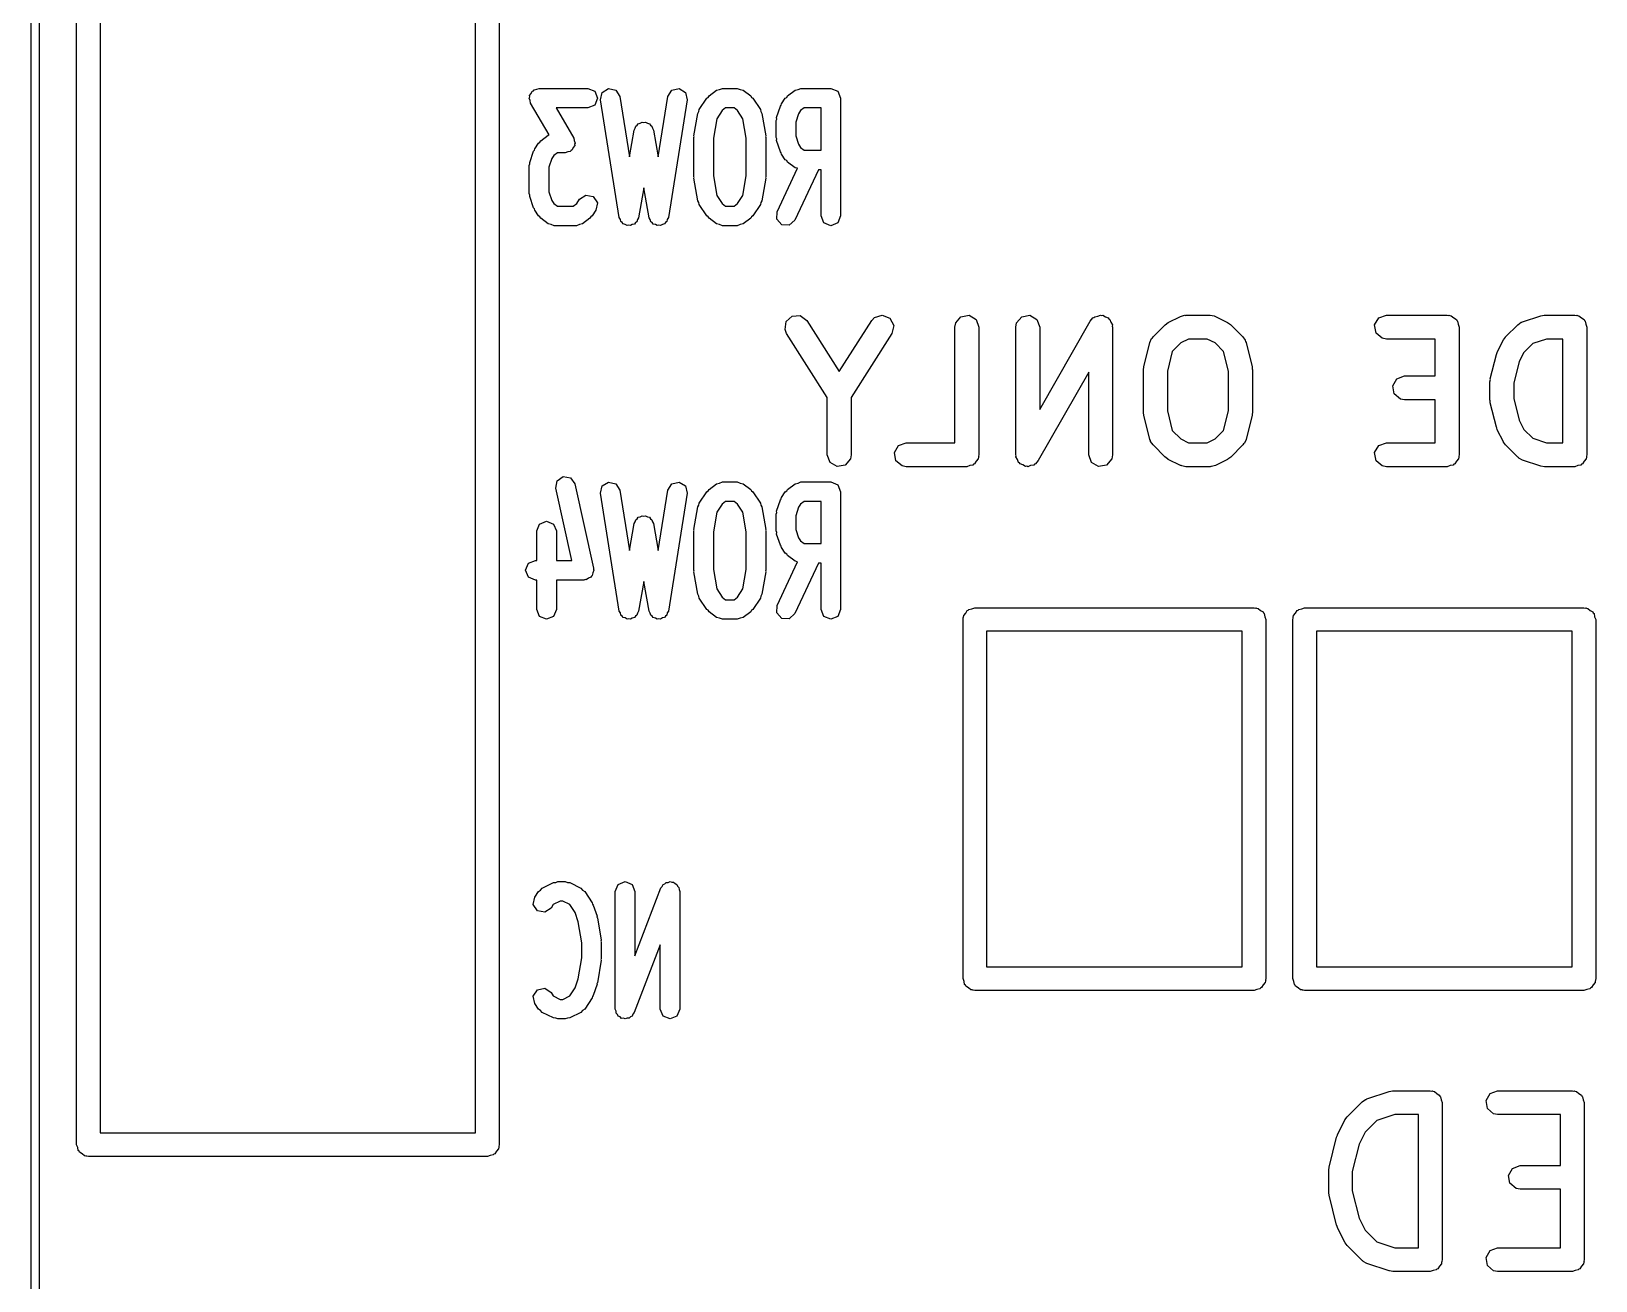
# Model space of a CAD drawing. Extents: x 62 to 223, y -188 to -37.
# Drawn here: x 88.21 to 98.17, y -79.14 to -71.18 of the extents above; entities that cross this region are included whole.
import ezdxf

# ---------------------------------------------------------------- set-up
doc = ezdxf.new("R2010")
doc.units = 0
doc.layers.add('BLACK', color=7, linetype='CONTINUOUS')

msp = doc.modelspace()

# ---------------------------------------------------------------- linework, layer by layer
at = {"layer": 'BLACK', "linetype": 'CONTINUOUS'}
for p, q in [((88.2141, -118.993), (88.2141, -43.2947)), ((88.264, -43.2947), (88.264, -119)), ((88.5027, -78.27), (88.5027, -47.79)), ((91.1927, -47.79), (91.1927, -78.27)), ((88.6527, -47.865), (88.6527, -78.195)), ((91.0427, -78.195), (91.0427, -47.865)), ((91.3847, -71.6073), (91.3879, -71.5996)), ((91.391, -71.6225), (91.3847, -71.6073)), ((91.3868, -71.5914), (91.3967, -71.5783)), ((91.3879, -71.5996), (91.3868, -71.5914)), ((91.3967, -71.5783), (91.403, -71.5631)), ((91.403, -71.5631), (91.4107, -71.5599)), ((91.4107, -71.5599), (91.4157, -71.5533)), ((91.4157, -71.5533), (91.432, -71.5511)), ((91.432, -71.5511), (91.4472, -71.5448)), ((91.4472, -71.5448), (91.7567, -71.5448)), ((91.7567, -71.5448), (91.8009, -71.5631)), ((91.8009, -71.5631), (91.8192, -71.6073)), ((91.8192, -71.6073), (91.8009, -71.6515)), ((91.8379, -71.6171), (91.849, -71.5706)), ((91.849, -71.5706), (91.8898, -71.5456)), ((91.8898, -71.5456), (91.9363, -71.5567)), ((91.9363, -71.5567), (91.9613, -71.5975)), ((91.9613, -71.5975), (92.0221, -71.9806)), ((92.2056, -71.9806), (92.2665, -71.5975)), ((92.2665, -71.5975), (92.2915, -71.5567)), ((92.2915, -71.5567), (92.338, -71.5456)), ((92.338, -71.5456), (92.3788, -71.5706)), ((92.3788, -71.5706), (92.3899, -71.6171)), ((92.4666, -71.6798), (92.5143, -71.6083)), ((92.5143, -71.6083), (92.5233, -71.6023)), ((92.5233, -71.6023), (92.5288, -71.593)), ((92.5288, -71.593), (92.5764, -71.5573)), ((92.5764, -71.5573), (92.5956, -71.5524)), ((92.5956, -71.5524), (92.6139, -71.5448)), ((92.6139, -71.5448), (92.7091, -71.5448)), ((92.7091, -71.5448), (92.7274, -71.5524)), ((92.7274, -71.5524), (92.7466, -71.5573)), ((92.7466, -71.5573), (92.7942, -71.593)), ((92.7942, -71.593), (92.7998, -71.6023)), ((92.7998, -71.6023), (92.8088, -71.6083)), ((92.8088, -71.6083), (92.8564, -71.6798)), ((92.9905, -71.644), (93.0143, -71.6083)), ((93.0143, -71.6083), (93.0233, -71.6023)), ((93.0233, -71.6023), (93.0288, -71.593)), ((93.0288, -71.593), (93.0764, -71.5573)), ((93.0764, -71.5573), (93.0956, -71.5524)), ((93.0956, -71.5524), (93.1139, -71.5448)), ((93.1139, -71.5448), (93.3044, -71.5448)), ((93.3044, -71.5448), (93.3486, -71.5631)), ((93.3486, -71.5631), (93.3669, -71.6073)), ((93.3669, -71.6073), (93.3669, -72.3573)), ((91.3932, -71.6388), (91.391, -71.6225)), ((91.5114, -71.8413), (91.3932, -71.6388)), ((91.7567, -71.6698), (91.556, -71.6698)), ((91.556, -71.6698), (91.6679, -71.8615)), ((91.8009, -71.6515), (91.7567, -71.6698)), ((91.9569, -72.3671), (91.8379, -71.6171)), ((92.3899, -71.6171), (92.2709, -72.3671)), ((92.4332, -71.847), (92.457, -71.7042)), ((92.457, -71.7042), (92.4641, -71.6928)), ((92.4641, -71.6928), (92.4666, -71.6798)), ((92.6123, -71.6866), (92.5781, -71.7379)), ((92.6347, -71.6698), (92.6123, -71.6866)), ((92.6883, -71.6698), (92.6347, -71.6698)), ((92.7107, -71.6866), (92.6883, -71.6698)), ((92.7449, -71.7379), (92.7107, -71.6866)), ((92.8564, -71.6798), (92.859, -71.6928)), ((92.859, -71.6928), (92.866, -71.7042)), ((92.866, -71.7042), (92.8898, -71.847)), ((92.9594, -71.7304), (92.9832, -71.6589)), ((92.9832, -71.6589), (92.9888, -71.6525)), ((92.9888, -71.6525), (92.9905, -71.644)), ((93.0991, -71.7064), (93.0811, -71.7603)), ((93.1123, -71.6866), (93.0991, -71.7064)), ((93.1347, -71.6698), (93.1123, -71.6866)), ((93.2419, -71.6698), (93.1347, -71.6698)), ((93.2419, -71.9376), (93.2419, -71.6698)), ((92.0221, -71.9806), (92.0524, -71.8106)), ((92.0524, -71.8106), (92.0597, -71.7991)), ((92.0597, -71.7991), (92.0626, -71.7858)), ((92.0626, -71.7858), (92.0721, -71.7798)), ((92.0721, -71.7798), (92.0781, -71.7703)), ((92.0781, -71.7703), (92.0914, -71.7674)), ((92.0914, -71.7674), (92.1029, -71.76)), ((92.1029, -71.76), (92.1139, -71.7624)), ((92.1139, -71.7624), (92.1248, -71.76)), ((92.1248, -71.76), (92.1363, -71.7674)), ((92.1363, -71.7674), (92.1497, -71.7703)), ((92.1497, -71.7703), (92.1557, -71.7798)), ((92.1557, -71.7798), (92.1651, -71.7858)), ((92.1651, -71.7858), (92.1681, -71.7991)), ((92.1681, -71.7991), (92.1754, -71.8106)), ((92.1754, -71.8106), (92.2056, -71.9806)), ((92.5781, -71.7379), (92.5573, -71.8625)), ((92.7657, -71.8625), (92.7449, -71.7379)), ((92.9561, -71.7501), (92.9601, -71.7406)), ((92.9561, -71.8573), (92.9561, -71.7501)), ((92.9601, -71.7406), (92.9594, -71.7304)), ((93.0811, -71.7603), (93.0811, -71.8471)), ((91.419, -71.9298), (91.4428, -71.894)), ((91.4428, -71.894), (91.4518, -71.888)), ((91.4518, -71.888), (91.4573, -71.8787)), ((91.4573, -71.8787), (91.505, -71.843)), ((91.505, -71.843), (91.5114, -71.8413)), ((91.6743, -71.9089), (91.6644, -71.922)), ((91.6679, -71.8615), (91.6701, -71.8778)), ((91.6701, -71.8778), (91.6764, -71.893)), ((91.6764, -71.893), (91.6732, -71.9007)), ((91.6732, -71.9007), (91.6743, -71.9089)), ((92.4323, -71.8573), (92.4344, -71.8523)), ((92.4323, -72.1073), (92.4323, -71.8573)), ((92.4344, -71.8523), (92.4332, -71.847)), ((92.5573, -71.8625), (92.5573, -72.1021)), ((92.7657, -72.1021), (92.7657, -71.8625)), ((92.8898, -71.847), (92.8886, -71.8523)), ((92.8886, -71.8523), (92.8907, -71.8573)), ((92.8907, -71.8573), (92.8907, -72.1073)), ((92.9601, -71.8668), (92.9561, -71.8573)), ((92.9594, -71.8771), (92.9601, -71.8668)), ((92.9832, -71.9485), (92.9594, -71.8771)), ((93.0811, -71.8471), (93.0991, -71.901)), ((93.0991, -71.901), (93.1123, -71.9209)), ((91.3879, -72.0161), (91.4117, -71.9447)), ((91.4117, -71.9447), (91.4174, -71.9382)), ((91.4174, -71.9382), (91.419, -71.9298)), ((91.5277, -71.9921), (91.5097, -72.046)), ((91.5409, -71.9723), (91.5277, -71.9921)), ((91.5633, -71.9555), (91.5409, -71.9723)), ((91.6139, -71.9555), (91.5633, -71.9555)), ((91.6291, -71.9492), (91.6139, -71.9555)), ((91.6454, -71.947), (91.6291, -71.9492)), ((91.6504, -71.9404), (91.6454, -71.947)), ((91.6581, -71.9372), (91.6504, -71.9404)), ((91.6644, -71.922), (91.6581, -71.9372)), ((92.9888, -71.955), (92.9832, -71.9485)), ((92.9905, -71.9634), (92.9888, -71.955)), ((93.0143, -71.9991), (92.9905, -71.9634)), ((93.0233, -72.0051), (93.0143, -71.9991)), ((93.0288, -72.0144), (93.0233, -72.0051)), ((93.1123, -71.9209), (93.1347, -71.9376)), ((93.1347, -71.9376), (93.2419, -71.9376)), ((91.3847, -72.0359), (91.3887, -72.0264)), ((91.3847, -72.2144), (91.3847, -72.0359)), ((91.3887, -72.0264), (91.3879, -72.0161)), ((91.5097, -72.046), (91.5097, -72.2043)), ((92.4344, -72.1123), (92.4323, -72.1073)), ((92.5573, -72.1021), (92.5781, -72.2266)), ((92.7449, -72.2266), (92.7657, -72.1021)), ((92.8907, -72.1073), (92.8886, -72.1123)), ((92.962, -72.3309), (93.0912, -72.0539)), ((93.0764, -72.0501), (93.0288, -72.0144)), ((93.2251, -72.0626), (93.0753, -72.3837)), ((93.0912, -72.0539), (93.0764, -72.0501)), ((93.2419, -72.0626), (93.2251, -72.0626)), ((93.2419, -72.3573), (93.2419, -72.0626)), ((91.5097, -72.2043), (91.5277, -72.2582)), ((92.1139, -72.1786), (92.0802, -72.3682)), ((92.1476, -72.3682), (92.1139, -72.1786)), ((92.4332, -72.1176), (92.4344, -72.1123)), ((92.457, -72.2604), (92.4332, -72.1176)), ((92.8898, -72.1176), (92.866, -72.2604)), ((92.8886, -72.1123), (92.8898, -72.1176)), ((91.3887, -72.2239), (91.3847, -72.2144)), ((91.3879, -72.2342), (91.3887, -72.2239)), ((91.4117, -72.3056), (91.3879, -72.2342)), ((91.4174, -72.3121), (91.4117, -72.3056)), ((91.5277, -72.2582), (91.5409, -72.278)), ((91.5409, -72.278), (91.5633, -72.2948)), ((91.5633, -72.2948), (91.6645, -72.2948)), ((91.6645, -72.2948), (91.6869, -72.278)), ((91.6869, -72.278), (91.7047, -72.2512)), ((91.7047, -72.2512), (91.7445, -72.2246)), ((91.7445, -72.2246), (91.7914, -72.2339)), ((91.7914, -72.2339), (91.818, -72.2736)), ((91.818, -72.2736), (91.8088, -72.3205)), ((92.4641, -72.2717), (92.457, -72.2604)), ((92.4666, -72.2848), (92.4641, -72.2717)), ((92.5143, -72.3562), (92.4666, -72.2848)), ((92.5781, -72.2266), (92.6123, -72.278)), ((92.6123, -72.278), (92.6347, -72.2948)), ((92.6347, -72.2948), (92.6883, -72.2948)), ((92.6883, -72.2948), (92.7107, -72.278)), ((92.7107, -72.278), (92.7449, -72.2266)), ((92.8564, -72.2848), (92.8088, -72.3562)), ((92.859, -72.2717), (92.8564, -72.2848)), ((92.866, -72.2604), (92.859, -72.2717)), ((91.419, -72.3205), (91.4174, -72.3121)), ((91.4428, -72.3562), (91.419, -72.3205)), ((91.4518, -72.3623), (91.4428, -72.3562)), ((91.4573, -72.3716), (91.4518, -72.3623)), ((91.505, -72.4073), (91.4573, -72.3716)), ((91.5241, -72.4122), (91.505, -72.4073)), ((91.7228, -72.4073), (91.7036, -72.4122)), ((91.7704, -72.3716), (91.7228, -72.4073)), ((91.776, -72.3623), (91.7704, -72.3716)), ((91.7849, -72.3562), (91.776, -72.3623)), ((91.8088, -72.3205), (91.7849, -72.3562)), ((91.9643, -72.3792), (91.9569, -72.3671)), ((91.9674, -72.3931), (91.9643, -72.3792)), ((91.9764, -72.3988), (91.9674, -72.3931)), ((91.9819, -72.4079), (91.9764, -72.3988)), ((91.9957, -72.4112), (91.9819, -72.4079)), ((92.0602, -72.3996), (92.0544, -72.4085)), ((92.0692, -72.394), (92.0602, -72.3996)), ((92.0725, -72.3802), (92.0692, -72.394)), ((92.0802, -72.3682), (92.0725, -72.3802)), ((92.1552, -72.3802), (92.1476, -72.3682)), ((92.1586, -72.394), (92.1552, -72.3802)), ((92.1676, -72.3996), (92.1586, -72.394)), ((92.1734, -72.4085), (92.1676, -72.3996)), ((92.2458, -72.4079), (92.232, -72.4112)), ((92.2514, -72.3988), (92.2458, -72.4079)), ((92.2604, -72.3931), (92.2514, -72.3988)), ((92.2634, -72.3792), (92.2604, -72.3931)), ((92.2709, -72.3671), (92.2634, -72.3792)), ((92.5233, -72.3623), (92.5143, -72.3562)), ((92.5288, -72.3716), (92.5233, -72.3623)), ((92.5764, -72.4073), (92.5288, -72.3716)), ((92.5956, -72.4122), (92.5764, -72.4073)), ((92.7466, -72.4073), (92.7274, -72.4122)), ((92.7943, -72.3716), (92.7466, -72.4073)), ((92.7998, -72.3623), (92.7943, -72.3716)), ((92.8088, -72.3562), (92.7998, -72.3623)), ((92.9599, -72.3786), (92.962, -72.3309)), ((92.9922, -72.4139), (92.9599, -72.3786)), ((93.0753, -72.3837), (93.04, -72.416)), ((93.2602, -72.4015), (93.2419, -72.3573)), ((93.3044, -72.4198), (93.2602, -72.4015)), ((93.3486, -72.4015), (93.3044, -72.4198)), ((93.3669, -72.3573), (93.3486, -72.4015)), ((91.5425, -72.4198), (91.5241, -72.4122)), ((91.6853, -72.4198), (91.5425, -72.4198)), ((91.7036, -72.4122), (91.6853, -72.4198)), ((92.0077, -72.4188), (91.9957, -72.4112)), ((92.0181, -72.4165), (92.0077, -72.4188)), ((92.0284, -72.419), (92.0181, -72.4165)), ((92.0406, -72.4116), (92.0284, -72.419)), ((92.0544, -72.4085), (92.0406, -72.4116)), ((92.1872, -72.4116), (92.1734, -72.4085)), ((92.1993, -72.419), (92.1872, -72.4116)), ((92.2097, -72.4165), (92.1993, -72.419)), ((92.2201, -72.4188), (92.2097, -72.4165)), ((92.232, -72.4112), (92.2201, -72.4188)), ((92.6139, -72.4198), (92.5956, -72.4122)), ((92.7091, -72.4198), (92.6139, -72.4198)), ((92.7274, -72.4122), (92.7091, -72.4198)), ((93.04, -72.416), (92.9922, -72.4139)), ((93.0195, -73.0294), (93.058, -72.9942)), ((93.058, -72.9942), (93.11, -72.9919)), ((93.11, -72.9919), (93.1514, -73.0237)), ((93.5647, -73.0237), (93.5825, -73.0042)), ((93.5825, -73.0042), (93.6322, -72.9885)), ((93.6322, -72.9885), (93.6804, -73.0084)), ((94.0992, -73.0385), (94.1327, -72.9986)), ((94.1327, -72.9986), (94.1841, -72.9896)), ((94.1841, -72.9896), (94.2292, -73.0156)), ((94.4863, -73.0385), (94.5198, -72.9986)), ((94.5198, -72.9986), (94.5711, -72.9896)), ((94.5711, -72.9896), (94.6162, -73.0156)), ((94.9731, -73.0065), (94.9797, -73.004)), ((94.9797, -73.004), (94.9842, -72.9986)), ((94.9842, -72.9986), (95.0036, -72.9952)), ((95.0036, -72.9952), (95.022, -72.9884)), ((95.022, -72.9884), (95.0286, -72.9908)), ((95.0286, -72.9908), (95.0356, -72.9896)), ((95.0356, -72.9896), (95.0526, -72.9994)), ((95.0526, -72.9994), (95.071, -73.006)), ((95.071, -73.006), (95.0746, -73.0121)), ((95.4527, -73.0352), (95.5301, -72.9965)), ((95.5301, -72.9965), (95.5555, -72.9889)), ((95.5555, -72.9889), (95.5599, -72.99)), ((95.5599, -72.99), (95.5642, -72.9884)), ((95.5642, -72.9884), (95.719, -72.9884)), ((95.719, -72.9884), (95.7451, -72.993)), ((95.7451, -72.993), (95.7486, -72.9959)), ((95.7486, -72.9959), (95.7531, -72.9965)), ((95.7531, -72.9965), (95.8305, -73.0352)), ((96.7925, -73.0062), (96.8414, -72.9884)), ((96.8414, -72.9884), (97.2285, -72.9884)), ((97.2285, -72.9884), (97.2384, -72.9902)), ((97.2384, -72.9902), (97.2417, -72.9896)), ((97.2417, -72.9896), (97.2447, -72.9913)), ((97.2447, -72.9913), (97.2546, -72.993)), ((97.2546, -72.993), (97.2697, -73.0057)), ((97.2697, -73.0057), (97.2869, -73.0156)), ((97.7076, -73.031), (97.8237, -72.9923)), ((97.8237, -72.9923), (97.8462, -72.989)), ((97.8462, -72.989), (97.8478, -72.9884)), ((97.8478, -72.9884), (98.0413, -72.9884)), ((98.0413, -72.9884), (98.0512, -72.9902)), ((98.0512, -72.9902), (98.0545, -72.9896)), ((98.0545, -72.9896), (98.0575, -72.9913)), ((98.0575, -72.9913), (98.0674, -72.993)), ((98.0674, -72.993), (98.0825, -73.0057)), ((98.0825, -73.0057), (98.0997, -73.0156)), ((93.0127, -73.0811), (93.0195, -73.0294)), ((93.0228, -73.1055), (93.0127, -73.0811)), ((93.2818, -73.5125), (93.0228, -73.1055)), ((93.1514, -73.0237), (93.358, -73.3484)), ((93.358, -73.3484), (93.5647, -73.0237)), ((93.6932, -73.1055), (93.4342, -73.5125)), ((93.6804, -73.0084), (93.7045, -73.0546)), ((93.7045, -73.0546), (93.6932, -73.1055)), ((94.0946, -73.0646), (94.0992, -73.0385)), ((94.0946, -73.8012), (94.0946, -73.0646)), ((94.2292, -73.0156), (94.247, -73.0646)), ((94.247, -73.0646), (94.247, -73.8774)), ((94.4817, -73.0646), (94.4863, -73.0385)), ((94.4817, -73.8774), (94.4817, -73.0646)), ((94.6162, -73.0156), (94.6341, -73.0646)), ((94.6341, -73.5905), (94.9562, -73.0268)), ((94.6341, -73.0646), (94.6341, -73.5905)), ((94.9562, -73.0268), (94.9731, -73.0065)), ((95.0746, -73.0121), (95.0807, -73.0156)), ((95.0807, -73.0156), (95.0874, -73.0341)), ((95.0874, -73.0341), (95.0973, -73.051)), ((95.0973, -73.051), (95.0961, -73.058)), ((95.0961, -73.058), (95.0985, -73.0646)), ((95.0985, -73.0646), (95.0985, -73.8774)), ((95.3555, -73.1268), (95.4329, -73.0494)), ((95.4329, -73.0494), (95.4516, -73.0364)), ((95.4516, -73.0364), (95.4527, -73.0352)), ((95.8305, -73.0352), (95.8488, -73.0487)), ((95.8488, -73.0487), (95.8503, -73.0494)), ((95.8503, -73.0494), (95.9277, -73.1268)), ((96.7664, -73.0514), (96.7925, -73.0062)), ((96.7755, -73.1027), (96.7664, -73.0514)), ((96.8154, -73.1362), (96.7755, -73.1027)), ((97.2869, -73.0156), (97.2892, -73.0221)), ((97.2892, -73.0221), (97.2945, -73.0265)), ((97.2945, -73.0265), (97.2979, -73.046)), ((97.2979, -73.046), (97.3047, -73.0646)), ((97.3047, -73.0646), (97.3047, -73.8774)), ((97.6004, -73.1268), (97.6778, -73.0494)), ((97.6778, -73.0494), (97.6995, -73.0342)), ((97.6995, -73.0342), (97.704, -73.0339)), ((97.704, -73.0339), (97.7076, -73.031)), ((98.0997, -73.0156), (98.102, -73.0221)), ((98.102, -73.0221), (98.1073, -73.0265)), ((98.1073, -73.0265), (98.1107, -73.046)), ((98.1107, -73.046), (98.1175, -73.0646)), ((98.1175, -73.0646), (98.1175, -73.8774)), ((95.2967, -73.3171), (95.3354, -73.1622)), ((95.3354, -73.1622), (95.3462, -73.1381)), ((95.3462, -73.1381), (95.3523, -73.1337)), ((95.3523, -73.1337), (95.3555, -73.1268)), ((95.5319, -73.1659), (95.4782, -73.2197)), ((95.5822, -73.1408), (95.5319, -73.1659)), ((95.701, -73.1408), (95.5822, -73.1408)), ((95.7513, -73.1659), (95.701, -73.1408)), ((95.805, -73.2197), (95.7513, -73.1659)), ((95.9277, -73.1268), (95.9429, -73.1485)), ((95.9429, -73.1485), (95.9435, -73.156)), ((95.9435, -73.156), (95.9478, -73.1622)), ((95.9478, -73.1622), (95.9865, -73.3171)), ((96.8414, -73.1408), (96.8154, -73.1362)), ((97.1523, -73.1408), (96.8414, -73.1408)), ((97.1523, -73.3755), (97.1523, -73.1408)), ((97.5474, -73.224), (97.5861, -73.1466)), ((97.5861, -73.1466), (97.5997, -73.1283)), ((97.5997, -73.1283), (97.6004, -73.1268)), ((97.7728, -73.1699), (97.7169, -73.2259)), ((97.8601, -73.1408), (97.7728, -73.1699)), ((97.9651, -73.1408), (97.8601, -73.1408)), ((97.9651, -73.8012), (97.9651, -73.1408)), ((95.4782, -73.2197), (95.4469, -73.3449)), ((95.8363, -73.3449), (95.805, -73.2197)), ((97.5029, -73.3945), (97.5416, -73.2397)), ((97.5416, -73.2397), (97.547, -73.2276)), ((97.547, -73.2276), (97.5474, -73.224)), ((97.6874, -73.2847), (97.653, -73.4223)), ((97.7169, -73.2259), (97.6874, -73.2847)), ((94.9461, -73.3515), (94.624, -73.9152)), ((94.9461, -73.8774), (94.9461, -73.3515)), ((95.2945, -73.3355), (95.2971, -73.3206)), ((95.2945, -73.6065), (95.2945, -73.3355)), ((95.2971, -73.3206), (95.2967, -73.3171)), ((95.4469, -73.3449), (95.4469, -73.5971)), ((95.8363, -73.5971), (95.8363, -73.3449)), ((95.9865, -73.3171), (95.9875, -73.3322)), ((95.9875, -73.3322), (95.9887, -73.3355)), ((95.9887, -73.3355), (95.9887, -73.6065)), ((96.8825, -73.4384), (96.9086, -73.3933)), ((96.9086, -73.3933), (96.9576, -73.3755)), ((96.9576, -73.3755), (97.1523, -73.3755)), ((97.5006, -73.4129), (97.5033, -73.398)), ((97.5033, -73.398), (97.5029, -73.3945)), ((96.8916, -73.4898), (96.8825, -73.4384)), ((96.9315, -73.5233), (96.8916, -73.4898)), ((97.5006, -73.5291), (97.5006, -73.4129)), ((97.653, -73.4223), (97.653, -73.5197)), ((93.2818, -73.8774), (93.2818, -73.5125)), ((93.4342, -73.5125), (93.4342, -73.8774)), ((95.4469, -73.5971), (95.4782, -73.7223)), ((95.805, -73.7223), (95.8363, -73.5971)), ((96.9576, -73.5279), (96.9315, -73.5233)), ((97.1523, -73.5279), (96.9576, -73.5279)), ((97.1523, -73.8012), (97.1523, -73.5279)), ((97.5018, -73.5324), (97.5006, -73.5291)), ((97.5029, -73.5475), (97.5018, -73.5324)), ((97.5416, -73.7024), (97.5029, -73.5475)), ((97.653, -73.5197), (97.6874, -73.6573)), ((95.2957, -73.6098), (95.2945, -73.6065)), ((95.2967, -73.6249), (95.2957, -73.6098)), ((95.3354, -73.7798), (95.2967, -73.6249)), ((95.9865, -73.6249), (95.9478, -73.7798)), ((95.9887, -73.6065), (95.9861, -73.6214)), ((95.9861, -73.6214), (95.9865, -73.6249)), ((97.5436, -73.7053), (97.5416, -73.7024)), ((97.6874, -73.6573), (97.7169, -73.7161)), ((93.7348, -73.819), (93.7838, -73.8012)), ((93.7838, -73.8012), (94.0946, -73.8012)), ((95.3397, -73.786), (95.3354, -73.7798)), ((95.3403, -73.7935), (95.3397, -73.786)), ((95.3555, -73.8152), (95.3403, -73.7935)), ((95.4782, -73.7223), (95.5319, -73.7761)), ((95.5319, -73.7761), (95.5822, -73.8012)), ((95.5822, -73.8012), (95.701, -73.8012)), ((95.701, -73.8012), (95.7513, -73.7761)), ((95.7513, -73.7761), (95.805, -73.7223)), ((95.9478, -73.7798), (95.937, -73.8039)), ((96.7925, -73.819), (96.8414, -73.8012)), ((96.8414, -73.8012), (97.1523, -73.8012)), ((97.5474, -73.718), (97.5436, -73.7053)), ((97.5861, -73.7954), (97.5474, -73.718)), ((97.5873, -73.7965), (97.5861, -73.7954)), ((97.6004, -73.8152), (97.5873, -73.7965)), ((97.7169, -73.7161), (97.7728, -73.7721)), ((97.7728, -73.7721), (97.8601, -73.8012)), ((97.8601, -73.8012), (97.9651, -73.8012)), ((93.2996, -73.9264), (93.2818, -73.8774)), ((93.4342, -73.8774), (93.4296, -73.9035)), ((93.7087, -73.8642), (93.7348, -73.819)), ((93.7178, -73.9155), (93.7087, -73.8642)), ((94.2442, -73.8936), (94.2424, -73.9035)), ((94.2459, -73.8906), (94.2442, -73.8936)), ((94.247, -73.8774), (94.2453, -73.8873)), ((94.2453, -73.8873), (94.2459, -73.8906)), ((94.4841, -73.884), (94.4817, -73.8774)), ((94.4829, -73.891), (94.4841, -73.884)), ((94.4928, -73.9079), (94.4829, -73.891)), ((94.9639, -73.9264), (94.9461, -73.8774)), ((95.0985, -73.8774), (95.0939, -73.9035)), ((95.4329, -73.8926), (95.3555, -73.8152)), ((95.4344, -73.8933), (95.4329, -73.8926)), ((95.4527, -73.9069), (95.4344, -73.8933)), ((95.8503, -73.8926), (95.8316, -73.9056)), ((95.9277, -73.8152), (95.8503, -73.8926)), ((95.9309, -73.8084), (95.9277, -73.8152)), ((95.937, -73.8039), (95.9309, -73.8084)), ((96.7664, -73.8642), (96.7925, -73.819)), ((96.7755, -73.9155), (96.7664, -73.8642)), ((97.3019, -73.8936), (97.3001, -73.9035)), ((97.3035, -73.8906), (97.3019, -73.8936)), ((97.3047, -73.8774), (97.303, -73.8873)), ((97.303, -73.8873), (97.3035, -73.8906)), ((97.6778, -73.8926), (97.6004, -73.8152)), ((97.6819, -73.8945), (97.6778, -73.8926)), ((97.6843, -73.8984), (97.6819, -73.8945)), ((97.7076, -73.911), (97.6843, -73.8984)), ((98.1147, -73.8936), (98.1129, -73.9035)), ((98.1163, -73.8906), (98.1147, -73.8936)), ((98.1175, -73.8774), (98.1158, -73.8873)), ((98.1158, -73.8873), (98.1163, -73.8906)), ((93.3448, -73.9525), (93.2996, -73.9264)), ((93.3961, -73.9434), (93.3448, -73.9525)), ((93.4296, -73.9035), (93.3961, -73.9434)), ((93.7577, -73.949), (93.7178, -73.9155)), ((93.7838, -73.9536), (93.7577, -73.949)), ((94.1708, -73.9536), (93.7838, -73.9536)), ((94.1894, -73.9468), (94.1708, -73.9536)), ((94.2089, -73.9434), (94.1894, -73.9468)), ((94.2133, -73.9381), (94.2089, -73.9434)), ((94.2198, -73.9358), (94.2133, -73.9381)), ((94.2297, -73.9186), (94.2198, -73.9358)), ((94.2424, -73.9035), (94.2297, -73.9186)), ((94.4995, -73.9264), (94.4928, -73.9079)), ((94.5056, -73.9299), (94.4995, -73.9264)), ((94.5092, -73.936), (94.5056, -73.9299)), ((94.5276, -73.9426), (94.5092, -73.936)), ((94.5446, -73.9525), (94.5276, -73.9426)), ((94.5516, -73.9512), (94.5446, -73.9525)), ((94.5582, -73.9536), (94.5516, -73.9512)), ((94.5766, -73.9468), (94.5582, -73.9536)), ((94.596, -73.9434), (94.5766, -73.9468)), ((94.6005, -73.938), (94.596, -73.9434)), ((94.6071, -73.9356), (94.6005, -73.938)), ((94.624, -73.9152), (94.6071, -73.9356)), ((95.0091, -73.9525), (94.9639, -73.9264)), ((95.0604, -73.9434), (95.0091, -73.9525)), ((95.0939, -73.9035), (95.0604, -73.9434)), ((95.5301, -73.9456), (95.4527, -73.9069)), ((95.5346, -73.9461), (95.5301, -73.9456)), ((95.5381, -73.949), (95.5346, -73.9461)), ((95.5642, -73.9536), (95.5381, -73.949)), ((95.719, -73.9536), (95.5642, -73.9536)), ((95.7233, -73.9521), (95.719, -73.9536)), ((95.7277, -73.9531), (95.7233, -73.9521)), ((95.7531, -73.9456), (95.7277, -73.9531)), ((95.8305, -73.9069), (95.7531, -73.9456)), ((95.8316, -73.9056), (95.8305, -73.9069)), ((96.8154, -73.949), (96.7755, -73.9155)), ((96.8414, -73.9536), (96.8154, -73.949)), ((97.2285, -73.9536), (96.8414, -73.9536)), ((97.2471, -73.9468), (97.2285, -73.9536)), ((97.2666, -73.9434), (97.2471, -73.9468)), ((97.271, -73.9381), (97.2666, -73.9434)), ((97.2775, -73.9358), (97.271, -73.9381)), ((97.2874, -73.9186), (97.2775, -73.9358)), ((97.3001, -73.9035), (97.2874, -73.9186)), ((97.8237, -73.9497), (97.7076, -73.911)), ((97.8253, -73.9497), (97.8237, -73.9497)), ((97.8478, -73.9536), (97.8253, -73.9497)), ((98.0413, -73.9536), (97.8478, -73.9536)), ((98.0599, -73.9468), (98.0413, -73.9536)), ((98.0794, -73.9434), (98.0599, -73.9468)), ((98.0838, -73.9381), (98.0794, -73.9434)), ((98.0903, -73.9358), (98.0838, -73.9381)), ((98.1002, -73.9186), (98.0903, -73.9358)), ((98.1129, -73.9035), (98.1002, -73.9186)), ((91.5529, -74.0906), (91.5612, -74.0435)), ((91.655, -74.5503), (91.5529, -74.0906)), ((91.5612, -74.0435), (91.6003, -74.0161)), ((91.6003, -74.0161), (91.6474, -74.0243)), ((91.6474, -74.0243), (91.6749, -74.0635)), ((91.6749, -74.0635), (91.794, -74.5992)), ((91.8379, -74.1226), (91.849, -74.0761)), ((91.849, -74.0761), (91.8898, -74.0511)), ((91.8898, -74.0511), (91.9363, -74.0622)), ((91.9363, -74.0622), (91.9613, -74.103)), ((92.2665, -74.103), (92.2915, -74.0622)), ((92.2915, -74.0622), (92.338, -74.0511)), ((92.338, -74.0511), (92.3788, -74.0761)), ((92.3788, -74.0761), (92.3899, -74.1226)), ((92.5233, -74.1078), (92.5288, -74.0985)), ((92.5288, -74.0985), (92.5764, -74.0628)), ((92.5764, -74.0628), (92.5956, -74.0579)), ((92.5956, -74.0579), (92.6139, -74.0503)), ((92.6139, -74.0503), (92.7091, -74.0503)), ((92.7091, -74.0503), (92.7274, -74.0579)), ((92.7274, -74.0579), (92.7466, -74.0628)), ((92.7466, -74.0628), (92.7942, -74.0985)), ((92.7942, -74.0985), (92.7998, -74.1078)), ((93.0233, -74.1078), (93.0288, -74.0985)), ((93.0288, -74.0985), (93.0764, -74.0628)), ((93.0764, -74.0628), (93.0956, -74.0579)), ((93.0956, -74.0579), (93.1139, -74.0503)), ((93.1139, -74.0503), (93.3044, -74.0503)), ((93.3044, -74.0503), (93.3486, -74.0686)), ((93.3486, -74.0686), (93.3669, -74.1128)), ((91.9569, -74.8726), (91.8379, -74.1226)), ((91.9613, -74.103), (92.0221, -74.4861)), ((92.2056, -74.4861), (92.2665, -74.103)), ((92.3899, -74.1226), (92.2709, -74.8726)), ((92.457, -74.2097), (92.4641, -74.1983)), ((92.4641, -74.1983), (92.4666, -74.1853)), ((92.4666, -74.1853), (92.5143, -74.1138)), ((92.5143, -74.1138), (92.5233, -74.1078)), ((92.6123, -74.1921), (92.5781, -74.2434)), ((92.6347, -74.1753), (92.6123, -74.1921)), ((92.6883, -74.1753), (92.6347, -74.1753)), ((92.7107, -74.1921), (92.6883, -74.1753)), ((92.7449, -74.2434), (92.7107, -74.1921)), ((92.7998, -74.1078), (92.8088, -74.1138)), ((92.8088, -74.1138), (92.8564, -74.1853)), ((92.8564, -74.1853), (92.859, -74.1983)), ((92.859, -74.1983), (92.866, -74.2097)), ((92.9594, -74.2359), (92.9832, -74.1644)), ((92.9832, -74.1644), (92.9888, -74.158)), ((92.9888, -74.158), (92.9905, -74.1495)), ((92.9905, -74.1495), (93.0143, -74.1138)), ((93.0143, -74.1138), (93.0233, -74.1078)), ((93.1123, -74.1921), (93.0991, -74.2119)), ((93.1347, -74.1753), (93.1123, -74.1921)), ((93.2419, -74.1753), (93.1347, -74.1753)), ((93.2419, -74.4431), (93.2419, -74.1753)), ((93.3669, -74.1128), (93.3669, -74.8628)), ((91.4506, -74.3186), (91.4948, -74.3003)), ((91.4948, -74.3003), (91.539, -74.3186)), ((92.0597, -74.3046), (92.0626, -74.2913)), ((92.0626, -74.2913), (92.0721, -74.2853)), ((92.0721, -74.2853), (92.0781, -74.2758)), ((92.0781, -74.2758), (92.0914, -74.2729)), ((92.0914, -74.2729), (92.1029, -74.2655)), ((92.1029, -74.2655), (92.1139, -74.2679)), ((92.1139, -74.2679), (92.1248, -74.2655)), ((92.1248, -74.2655), (92.1363, -74.2729)), ((92.1363, -74.2729), (92.1497, -74.2758)), ((92.1497, -74.2758), (92.1557, -74.2853)), ((92.1557, -74.2853), (92.1651, -74.2913)), ((92.1651, -74.2913), (92.1681, -74.3046)), ((92.4332, -74.3525), (92.457, -74.2097)), ((92.5781, -74.2434), (92.5573, -74.368)), ((92.7657, -74.368), (92.7449, -74.2434)), ((92.866, -74.2097), (92.8898, -74.3525)), ((92.9561, -74.2556), (92.9601, -74.2461)), ((92.9561, -74.3628), (92.9561, -74.2556)), ((92.9601, -74.2461), (92.9594, -74.2359)), ((93.0991, -74.2119), (93.0811, -74.2658)), ((93.0811, -74.2658), (93.0811, -74.3526)), ((91.4323, -74.3628), (91.4506, -74.3186)), ((91.4323, -74.5503), (91.4323, -74.3628)), ((91.539, -74.3186), (91.5573, -74.3628)), ((91.5573, -74.3628), (91.5573, -74.5503)), ((92.0221, -74.4861), (92.0524, -74.3161)), ((92.0524, -74.3161), (92.0597, -74.3046)), ((92.1681, -74.3046), (92.1754, -74.3161)), ((92.1754, -74.3161), (92.2056, -74.4861)), ((92.4323, -74.3628), (92.4344, -74.3578)), ((92.4323, -74.6128), (92.4323, -74.3628)), ((92.4344, -74.3578), (92.4332, -74.3525)), ((92.5573, -74.368), (92.5573, -74.6076)), ((92.7657, -74.6076), (92.7657, -74.368)), ((92.8898, -74.3525), (92.8886, -74.3578)), ((92.8886, -74.3578), (92.8907, -74.3628)), ((92.8907, -74.3628), (92.8907, -74.6128)), ((92.9601, -74.3723), (92.9561, -74.3628)), ((92.9594, -74.3826), (92.9601, -74.3723)), ((92.9832, -74.454), (92.9594, -74.3826)), ((93.0811, -74.3526), (93.0991, -74.4065)), ((92.9888, -74.4605), (92.9832, -74.454)), ((92.9905, -74.4689), (92.9888, -74.4605)), ((93.0143, -74.5046), (92.9905, -74.4689)), ((93.0991, -74.4065), (93.1123, -74.4264)), ((93.1123, -74.4264), (93.1347, -74.4431)), ((93.1347, -74.4431), (93.2419, -74.4431)), ((91.3609, -74.6128), (91.3792, -74.5686)), ((91.3792, -74.5686), (91.4234, -74.5503)), ((91.4234, -74.5503), (91.4323, -74.5503)), ((91.5573, -74.5503), (91.655, -74.5503)), ((91.794, -74.5992), (91.7927, -74.6062)), ((92.962, -74.8364), (93.0912, -74.5594)), ((93.0233, -74.5106), (93.0143, -74.5046)), ((93.0288, -74.5199), (93.0233, -74.5106)), ((93.0764, -74.5556), (93.0288, -74.5199)), ((93.2251, -74.5681), (93.0753, -74.8892)), ((93.0912, -74.5594), (93.0764, -74.5556)), ((93.2419, -74.5681), (93.2251, -74.5681)), ((93.2419, -74.8628), (93.2419, -74.5681)), ((91.3792, -74.657), (91.3609, -74.6128)), ((91.4234, -74.6753), (91.3792, -74.657)), ((91.4323, -74.6753), (91.4234, -74.6753)), ((91.4323, -74.8628), (91.4323, -74.6753)), ((91.7329, -74.6753), (91.5573, -74.6753)), ((91.5573, -74.6753), (91.5573, -74.8628)), ((91.7395, -74.6726), (91.7329, -74.6753)), ((91.7465, -74.6738), (91.7395, -74.6726)), ((91.7609, -74.6637), (91.7465, -74.6738)), ((91.7771, -74.657), (91.7609, -74.6637)), ((91.7799, -74.6504), (91.7771, -74.657)), ((91.7857, -74.6463), (91.7799, -74.6504)), ((91.7887, -74.629), (91.7857, -74.6463)), ((91.7954, -74.6128), (91.7887, -74.629)), ((91.7927, -74.6062), (91.7954, -74.6128)), ((92.1139, -74.6841), (92.0802, -74.8737)), ((92.1476, -74.8737), (92.1139, -74.6841)), ((92.4344, -74.6178), (92.4323, -74.6128)), ((92.4332, -74.6231), (92.4344, -74.6178)), ((92.457, -74.7659), (92.4332, -74.6231)), ((92.5573, -74.6076), (92.5781, -74.7321)), ((92.7449, -74.7321), (92.7657, -74.6076)), ((92.8898, -74.6231), (92.866, -74.7659)), ((92.8907, -74.6128), (92.8886, -74.6178)), ((92.8886, -74.6178), (92.8898, -74.6231)), ((92.4641, -74.7772), (92.457, -74.7659)), ((92.4666, -74.7903), (92.4641, -74.7772)), ((92.5143, -74.8617), (92.4666, -74.7903)), ((92.5781, -74.7321), (92.6123, -74.7835)), ((92.6123, -74.7835), (92.6347, -74.8003)), ((92.6883, -74.8003), (92.7107, -74.7835)), ((92.7107, -74.7835), (92.7449, -74.7321)), ((92.8564, -74.7903), (92.8088, -74.8617)), ((92.859, -74.7772), (92.8564, -74.7903)), ((92.866, -74.7659), (92.859, -74.7772)), ((91.4506, -74.907), (91.4323, -74.8628)), ((91.5573, -74.8628), (91.539, -74.907)), ((91.9643, -74.8847), (91.9569, -74.8726)), ((91.9674, -74.8986), (91.9643, -74.8847)), ((92.0725, -74.8857), (92.0692, -74.8995)), ((92.0802, -74.8737), (92.0725, -74.8857)), ((92.1552, -74.8857), (92.1476, -74.8737)), ((92.1586, -74.8995), (92.1552, -74.8857)), ((92.2634, -74.8847), (92.2604, -74.8986)), ((92.2709, -74.8726), (92.2634, -74.8847)), ((92.5233, -74.8678), (92.5143, -74.8617)), ((92.5288, -74.8771), (92.5233, -74.8678)), ((92.5764, -74.9128), (92.5288, -74.8771)), ((92.6347, -74.8003), (92.6883, -74.8003)), ((92.7943, -74.8771), (92.7466, -74.9128)), ((92.7998, -74.8678), (92.7943, -74.8771)), ((92.8088, -74.8617), (92.7998, -74.8678)), ((92.9599, -74.8841), (92.962, -74.8364)), ((92.9922, -74.9194), (92.9599, -74.8841)), ((93.0753, -74.8892), (93.04, -74.9215)), ((93.2602, -74.907), (93.2419, -74.8628)), ((93.3669, -74.8628), (93.3486, -74.907)), ((94.1505, -74.901), (94.163, -74.8861)), ((94.163, -74.8861), (94.1728, -74.8692)), ((94.1728, -74.8692), (94.1791, -74.8669)), ((94.1791, -74.8669), (94.1835, -74.8617)), ((94.1835, -74.8617), (94.2027, -74.8584)), ((94.2027, -74.8584), (94.221, -74.8517)), ((94.221, -74.8517), (95.999, -74.8517)), ((95.999, -74.8517), (96.0087, -74.8534)), ((96.0087, -74.8534), (96.012, -74.8528)), ((96.012, -74.8528), (96.0149, -74.8545)), ((96.0149, -74.8545), (96.0247, -74.8562)), ((96.0247, -74.8562), (96.0396, -74.8687)), ((96.0396, -74.8687), (96.0565, -74.8785)), ((96.0565, -74.8785), (96.0588, -74.8849)), ((96.0588, -74.8849), (96.064, -74.8892)), ((96.064, -74.8892), (96.0673, -74.9084)), ((96.2505, -74.901), (96.263, -74.8861)), ((96.263, -74.8861), (96.2728, -74.8692)), ((96.2728, -74.8692), (96.2792, -74.8669)), ((96.2792, -74.8669), (96.2835, -74.8617)), ((96.2835, -74.8617), (96.3027, -74.8584)), ((96.3027, -74.8584), (96.321, -74.8517)), ((96.321, -74.8517), (98.099, -74.8517)), ((98.099, -74.8517), (98.1087, -74.8534)), ((98.1087, -74.8534), (98.112, -74.8528)), ((98.112, -74.8528), (98.1149, -74.8545)), ((98.1149, -74.8545), (98.1247, -74.8562)), ((98.1247, -74.8562), (98.1396, -74.8687)), ((98.1396, -74.8687), (98.1565, -74.8785)), ((98.1565, -74.8785), (98.1588, -74.8849)), ((98.1588, -74.8849), (98.164, -74.8892)), ((98.164, -74.8892), (98.1673, -74.9084)), ((91.4948, -74.9253), (91.4506, -74.907)), ((91.539, -74.907), (91.4948, -74.9253)), ((91.9764, -74.9043), (91.9674, -74.8986)), ((91.9819, -74.9134), (91.9764, -74.9043)), ((91.9957, -74.9167), (91.9819, -74.9134)), ((92.0077, -74.9243), (91.9957, -74.9167)), ((92.0181, -74.922), (92.0077, -74.9243)), ((92.0284, -74.9245), (92.0181, -74.922)), ((92.0406, -74.9171), (92.0284, -74.9245)), ((92.0544, -74.914), (92.0406, -74.9171)), ((92.0602, -74.9051), (92.0544, -74.914)), ((92.0692, -74.8995), (92.0602, -74.9051)), ((92.1676, -74.9051), (92.1586, -74.8995)), ((92.1734, -74.914), (92.1676, -74.9051)), ((92.1872, -74.9171), (92.1734, -74.914)), ((92.1993, -74.9245), (92.1872, -74.9171)), ((92.2097, -74.922), (92.1993, -74.9245)), ((92.2201, -74.9243), (92.2097, -74.922)), ((92.232, -74.9167), (92.2201, -74.9243)), ((92.2458, -74.9134), (92.232, -74.9167)), ((92.2514, -74.9043), (92.2458, -74.9134)), ((92.2604, -74.8986), (92.2514, -74.9043)), ((92.5956, -74.9177), (92.5764, -74.9128)), ((92.6139, -74.9253), (92.5956, -74.9177)), ((92.7091, -74.9253), (92.6139, -74.9253)), ((92.7274, -74.9177), (92.7091, -74.9253)), ((92.7466, -74.9128), (92.7274, -74.9177)), ((93.04, -74.9215), (92.9922, -74.9194)), ((93.3044, -74.9253), (93.2602, -74.907)), ((93.3486, -74.907), (93.3044, -74.9253)), ((94.146, -74.9267), (94.1477, -74.917)), ((94.146, -77.2127), (94.146, -74.9267)), ((94.1471, -74.9137), (94.1488, -74.9108)), ((94.1477, -74.917), (94.1471, -74.9137)), ((94.1488, -74.9108), (94.1505, -74.901)), ((96.0673, -74.9084), (96.074, -74.9267)), ((96.074, -74.9267), (96.074, -77.2127)), ((96.246, -74.9267), (96.2477, -74.917)), ((96.246, -77.2127), (96.246, -74.9267)), ((96.2471, -74.9137), (96.2488, -74.9108)), ((96.2477, -74.917), (96.2471, -74.9137)), ((96.2488, -74.9108), (96.2505, -74.901)), ((98.1673, -74.9084), (98.174, -74.9267)), ((98.174, -74.9267), (98.174, -77.2127)), ((94.296, -75.0017), (94.296, -77.1377)), ((95.924, -75.0017), (94.296, -75.0017)), ((95.924, -77.1377), (95.924, -75.0017)), ((96.396, -75.0017), (96.396, -77.1377)), ((98.024, -75.0017), (96.396, -75.0017)), ((98.024, -77.1377), (98.024, -75.0017)), ((91.419, -76.694), (91.4428, -76.6583)), ((91.4428, -76.6583), (91.4563, -76.6493)), ((91.4563, -76.6493), (91.4669, -76.6371)), ((91.4669, -76.6371), (91.5383, -76.6014)), ((91.5383, -76.6014), (91.5528, -76.6004)), ((91.5528, -76.6004), (91.5663, -76.5948)), ((91.5663, -76.5948), (91.6139, -76.5948)), ((91.6139, -76.5948), (91.6273, -76.6004)), ((91.6273, -76.6004), (91.6418, -76.6014)), ((91.6418, -76.6014), (91.7133, -76.6371)), ((91.7133, -76.6371), (91.7239, -76.6493)), ((91.7239, -76.6493), (91.7373, -76.6583)), ((91.7373, -76.6583), (91.7849, -76.7298)), ((91.9323, -76.6573), (91.9506, -76.6131)), ((91.9323, -77.4073), (91.9323, -76.6573)), ((91.9506, -76.6131), (91.9948, -76.5948)), ((91.9948, -76.5948), (92.039, -76.6131)), ((92.039, -76.6131), (92.0573, -76.6573)), ((92.0573, -77.0677), (92.2222, -76.635)), ((92.0573, -76.6573), (92.0573, -77.0677)), ((92.2222, -76.635), (92.2313, -76.6254)), ((92.2313, -76.6254), (92.2364, -76.6131)), ((92.2364, -76.6131), (92.2471, -76.6087)), ((92.2471, -76.6087), (92.255, -76.6003)), ((92.255, -76.6003), (92.2683, -76.5999)), ((92.2683, -76.5999), (92.2806, -76.5948)), ((92.2806, -76.5948), (92.2912, -76.5992)), ((92.2912, -76.5992), (92.3028, -76.5989)), ((92.3028, -76.5989), (92.3125, -76.608)), ((92.3125, -76.608), (92.3248, -76.6131)), ((92.3248, -76.6131), (92.3292, -76.6238)), ((92.3292, -76.6238), (92.3376, -76.6317)), ((92.3376, -76.6317), (92.338, -76.645)), ((92.338, -76.645), (92.3431, -76.6573)), ((92.3431, -76.6573), (92.3431, -77.4073)), ((91.4097, -76.741), (91.419, -76.694)), ((91.4364, -76.7807), (91.4097, -76.741)), ((91.4833, -76.79), (91.4364, -76.7807)), ((91.523, -76.7634), (91.4833, -76.79)), ((91.5376, -76.7415), (91.523, -76.7634)), ((91.581, -76.7198), (91.5376, -76.7415)), ((91.5991, -76.7198), (91.581, -76.7198)), ((91.6425, -76.7415), (91.5991, -76.7198)), ((91.6763, -76.7921), (91.6425, -76.7415)), ((91.7849, -76.7298), (91.7866, -76.7382)), ((91.7866, -76.7382), (91.7922, -76.7447)), ((91.7922, -76.7447), (91.816, -76.8161)), ((91.6959, -76.851), (91.6763, -76.7921)), ((91.7181, -76.9839), (91.6959, -76.851)), ((91.816, -76.8161), (91.8157, -76.8212)), ((91.8157, -76.8212), (91.8184, -76.8256)), ((91.8184, -76.8256), (91.8422, -76.9684)), ((91.7181, -77.0807), (91.7181, -76.9839)), ((91.8422, -76.9684), (91.841, -76.9737)), ((91.841, -76.9737), (91.8431, -76.9787)), ((91.8431, -76.9787), (91.8431, -77.0859)), ((91.6959, -77.2136), (91.7181, -77.0807)), ((91.8431, -77.0859), (91.841, -77.0909)), ((92.2181, -76.9969), (92.0532, -77.4295)), ((92.2181, -77.4073), (92.2181, -76.9969)), ((91.8422, -77.0961), (91.8184, -77.239)), ((91.841, -77.0909), (91.8422, -77.0961)), ((94.296, -77.1377), (95.924, -77.1377)), ((96.396, -77.1377), (98.024, -77.1377)), ((91.4097, -77.3236), (91.4364, -77.2839)), ((91.4364, -77.2839), (91.4833, -77.2746)), ((91.4833, -77.2746), (91.523, -77.3012)), ((91.6425, -77.3231), (91.6763, -77.2724)), ((91.6763, -77.2724), (91.6959, -77.2136)), ((91.816, -77.2485), (91.7922, -77.3199)), ((91.8184, -77.239), (91.8157, -77.2433)), ((91.8157, -77.2433), (91.816, -77.2485)), ((94.1527, -77.231), (94.146, -77.2127)), ((94.156, -77.2502), (94.1527, -77.231)), ((94.1612, -77.2545), (94.156, -77.2502)), ((94.1635, -77.2609), (94.1612, -77.2545)), ((94.1804, -77.2707), (94.1635, -77.2609)), ((94.1953, -77.2832), (94.1804, -77.2707)), ((94.2051, -77.2849), (94.1953, -77.2832)), ((94.208, -77.2866), (94.2051, -77.2849)), ((94.2113, -77.286), (94.208, -77.2866)), ((94.221, -77.2877), (94.2113, -77.286)), ((95.999, -77.2877), (94.221, -77.2877)), ((96.0173, -77.281), (95.999, -77.2877)), ((96.0365, -77.2777), (96.0173, -77.281)), ((96.0408, -77.2725), (96.0365, -77.2777)), ((96.0472, -77.2702), (96.0408, -77.2725)), ((96.057, -77.2533), (96.0472, -77.2702)), ((96.0695, -77.2384), (96.057, -77.2533)), ((96.0712, -77.2286), (96.0695, -77.2384)), ((96.0729, -77.2257), (96.0712, -77.2286)), ((96.074, -77.2127), (96.0723, -77.2224)), ((96.0723, -77.2224), (96.0729, -77.2257)), ((96.2527, -77.231), (96.246, -77.2127)), ((96.256, -77.2502), (96.2527, -77.231)), ((96.2612, -77.2545), (96.256, -77.2502)), ((96.2635, -77.2609), (96.2612, -77.2545)), ((96.2804, -77.2707), (96.2635, -77.2609)), ((96.2953, -77.2832), (96.2804, -77.2707)), ((96.3051, -77.2849), (96.2953, -77.2832)), ((96.308, -77.2866), (96.3051, -77.2849)), ((96.3113, -77.286), (96.308, -77.2866)), ((96.321, -77.2877), (96.3113, -77.286)), ((98.099, -77.2877), (96.321, -77.2877)), ((98.1173, -77.281), (98.099, -77.2877)), ((98.1365, -77.2777), (98.1173, -77.281)), ((98.1409, -77.2725), (98.1365, -77.2777)), ((98.1472, -77.2702), (98.1409, -77.2725)), ((98.157, -77.2533), (98.1472, -77.2702)), ((98.1695, -77.2384), (98.157, -77.2533)), ((98.1712, -77.2286), (98.1695, -77.2384)), ((98.1729, -77.2257), (98.1712, -77.2286)), ((98.174, -77.2127), (98.1723, -77.2224)), ((98.1723, -77.2224), (98.1729, -77.2257)), ((91.419, -77.3705), (91.4097, -77.3236)), ((91.4428, -77.4062), (91.419, -77.3705)), ((91.523, -77.3012), (91.5376, -77.3231)), ((91.5376, -77.3231), (91.581, -77.3448)), ((91.581, -77.3448), (91.5991, -77.3448)), ((91.5991, -77.3448), (91.6425, -77.3231)), ((91.7849, -77.3348), (91.7373, -77.4062)), ((91.7866, -77.3264), (91.7849, -77.3348)), ((91.7922, -77.3199), (91.7866, -77.3264)), ((91.4563, -77.4152), (91.4428, -77.4062)), ((91.4669, -77.4275), (91.4563, -77.4152)), ((91.5383, -77.4632), (91.4669, -77.4275)), ((91.5528, -77.4642), (91.5383, -77.4632)), ((91.5663, -77.4698), (91.5528, -77.4642)), ((91.6139, -77.4698), (91.5663, -77.4698)), ((91.6273, -77.4642), (91.6139, -77.4698)), ((91.6418, -77.4632), (91.6273, -77.4642)), ((91.7133, -77.4275), (91.6418, -77.4632)), ((91.7239, -77.4152), (91.7133, -77.4275)), ((91.7373, -77.4062), (91.7239, -77.4152)), ((91.9374, -77.4196), (91.9323, -77.4073)), ((91.9378, -77.4329), (91.9374, -77.4196)), ((91.9462, -77.4408), (91.9378, -77.4329)), ((91.9506, -77.4515), (91.9462, -77.4408)), ((91.9629, -77.4566), (91.9506, -77.4515)), ((91.9726, -77.4657), (91.9629, -77.4566)), ((91.9842, -77.4654), (91.9726, -77.4657)), ((91.9948, -77.4698), (91.9842, -77.4654)), ((92.0071, -77.4647), (91.9948, -77.4698)), ((92.0204, -77.4643), (92.0071, -77.4647)), ((92.0283, -77.4559), (92.0204, -77.4643)), ((92.039, -77.4515), (92.0283, -77.4559)), ((92.0441, -77.4392), (92.039, -77.4515)), ((92.0532, -77.4295), (92.0441, -77.4392)), ((92.2364, -77.4515), (92.2181, -77.4073)), ((92.2806, -77.4698), (92.2364, -77.4515)), ((92.3248, -77.4515), (92.2806, -77.4698)), ((92.3431, -77.4073), (92.3248, -77.4515)), ((96.687, -77.9967), (96.7083, -77.9817)), ((96.7083, -77.9817), (96.7128, -77.9813)), ((96.7128, -77.9813), (96.7163, -77.9786)), ((96.7163, -77.9786), (96.8591, -77.9309)), ((96.8591, -77.9309), (96.8813, -77.9276)), ((96.8813, -77.9276), (96.8829, -77.9271)), ((96.8829, -77.9271), (97.1209, -77.9271)), ((97.1209, -77.9271), (97.1307, -77.9288)), ((97.1307, -77.9288), (97.134, -77.9282)), ((97.134, -77.9282), (97.1369, -77.9299)), ((97.1369, -77.9299), (97.1466, -77.9316)), ((97.1466, -77.9316), (97.1615, -77.9441)), ((97.1615, -77.9441), (97.1784, -77.9539)), ((97.1784, -77.9539), (97.1807, -77.9602)), ((97.1807, -77.9602), (97.1859, -77.9646)), ((97.1859, -77.9646), (97.1893, -77.9838)), ((97.1893, -77.9838), (97.1959, -78.0021)), ((97.4757, -77.9891), (97.5013, -77.9446)), ((97.5013, -77.9446), (97.5495, -77.9271)), ((97.5495, -77.9271), (98.0257, -77.9271)), ((98.0257, -77.9271), (98.0355, -77.9288)), ((98.0355, -77.9288), (98.0387, -77.9282)), ((98.0387, -77.9282), (98.0416, -77.9299)), ((98.0416, -77.9299), (98.0514, -77.9316)), ((98.0514, -77.9316), (98.0663, -77.9441)), ((98.0663, -77.9441), (98.0832, -77.9539)), ((98.0832, -77.9539), (98.0855, -77.9602)), ((98.0855, -77.9602), (98.0907, -77.9646)), ((98.0907, -77.9646), (98.0941, -77.9838)), ((98.0941, -77.9838), (98.1007, -78.0021)), ((96.5917, -78.0919), (96.687, -77.9967)), ((96.895, -78.0771), (96.7805, -78.1153)), ((97.0459, -78.0771), (96.895, -78.0771)), ((97.0459, -78.9271), (97.0459, -78.0771)), ((97.1959, -78.0021), (97.1959, -79.0021)), ((97.4846, -78.0396), (97.4757, -77.9891)), ((97.5239, -78.0726), (97.4846, -78.0396)), ((97.5495, -78.0771), (97.5239, -78.0726)), ((97.9507, -78.0771), (97.5495, -78.0771)), ((97.9507, -78.4033), (97.9507, -78.0771)), ((98.1007, -78.0021), (98.1007, -79.0021)), ((96.5301, -78.2066), (96.5777, -78.1114)), ((96.5777, -78.1114), (96.591, -78.0934)), ((96.591, -78.0934), (96.5917, -78.0919)), ((96.7805, -78.1153), (96.7064, -78.1894)), ((88.5094, -78.2883), (88.5027, -78.27)), ((88.6527, -78.195), (91.0427, -78.195)), ((91.1916, -78.283), (91.1899, -78.2859)), ((91.1927, -78.27), (91.191, -78.2797)), ((91.191, -78.2797), (91.1916, -78.283)), ((96.4768, -78.4125), (96.5244, -78.222)), ((96.5244, -78.222), (96.5297, -78.2102)), ((96.5297, -78.2102), (96.5301, -78.2066)), ((96.6679, -78.2664), (96.6245, -78.4399)), ((96.7064, -78.1894), (96.6679, -78.2664)), ((88.5127, -78.3075), (88.5094, -78.2883)), ((88.5179, -78.3118), (88.5127, -78.3075)), ((88.5202, -78.3182), (88.5179, -78.3118)), ((88.5371, -78.328), (88.5202, -78.3182)), ((88.552, -78.3405), (88.5371, -78.328)), ((88.5618, -78.3422), (88.552, -78.3405)), ((88.5647, -78.3439), (88.5618, -78.3422)), ((88.568, -78.3433), (88.5647, -78.3439)), ((88.5777, -78.345), (88.568, -78.3433)), ((91.1177, -78.345), (88.5777, -78.345)), ((91.136, -78.3383), (91.1177, -78.345)), ((91.1552, -78.335), (91.136, -78.3383)), ((91.1595, -78.3298), (91.1552, -78.335)), ((91.1659, -78.3275), (91.1595, -78.3298)), ((91.1757, -78.3106), (91.1659, -78.3275)), ((91.1882, -78.2957), (91.1757, -78.3106)), ((91.1899, -78.2859), (91.1882, -78.2957)), ((96.4745, -78.4307), (96.4771, -78.4159)), ((96.4745, -78.5735), (96.4745, -78.4307)), ((96.4771, -78.4159), (96.4768, -78.4125)), ((96.6245, -78.4399), (96.6245, -78.5643)), ((97.6185, -78.4653), (97.6442, -78.4208)), ((97.6274, -78.5158), (97.6185, -78.4653)), ((97.6442, -78.4208), (97.6924, -78.4033)), ((97.6924, -78.4033), (97.9507, -78.4033)), ((96.4757, -78.5768), (96.4745, -78.5735)), ((96.4768, -78.5917), (96.4757, -78.5768)), ((96.6245, -78.5643), (96.6679, -78.7378)), ((97.6667, -78.5488), (97.6274, -78.5158)), ((97.6924, -78.5533), (97.6667, -78.5488)), ((97.9507, -78.5533), (97.6924, -78.5533)), ((97.9507, -78.9271), (97.9507, -78.5533)), ((96.5244, -78.7822), (96.4768, -78.5917)), ((96.5264, -78.7851), (96.5244, -78.7822)), ((96.6679, -78.7378), (96.7064, -78.8148)), ((96.5301, -78.7975), (96.5264, -78.7851)), ((96.5777, -78.8928), (96.5301, -78.7975)), ((96.7064, -78.8148), (96.7805, -78.8889)), ((96.5789, -78.8939), (96.5777, -78.8928)), ((96.5917, -78.9123), (96.5789, -78.8939)), ((96.687, -79.0075), (96.5917, -78.9123)), ((96.7805, -78.8889), (96.895, -78.9271)), ((96.895, -78.9271), (97.0459, -78.9271)), ((97.4757, -78.9891), (97.5013, -78.9446)), ((97.5013, -78.9446), (97.5495, -78.9271)), ((97.5495, -78.9271), (97.9507, -78.9271)), ((96.691, -79.0094), (96.687, -79.0075)), ((96.6934, -79.0132), (96.691, -79.0094)), ((96.7163, -79.0256), (96.6934, -79.0132)), ((96.8591, -79.0732), (96.7163, -79.0256)), ((96.8608, -79.0732), (96.8591, -79.0732)), ((96.8829, -79.0771), (96.8608, -79.0732)), ((97.1209, -79.0771), (96.8829, -79.0771)), ((97.1393, -79.0704), (97.1209, -79.0771)), ((97.1585, -79.067), (97.1393, -79.0704)), ((97.1628, -79.0619), (97.1585, -79.067)), ((97.1692, -79.0595), (97.1628, -79.0619)), ((97.1789, -79.0427), (97.1692, -79.0595)), ((97.1914, -79.0277), (97.1789, -79.0427)), ((97.1931, -79.018), (97.1914, -79.0277)), ((97.1948, -79.0151), (97.1931, -79.018)), ((97.1959, -79.0021), (97.1942, -79.0118)), ((97.1942, -79.0118), (97.1948, -79.0151)), ((97.4846, -79.0396), (97.4757, -78.9891)), ((97.5239, -79.0726), (97.4846, -79.0396)), ((97.5495, -79.0771), (97.5239, -79.0726)), ((98.0257, -79.0771), (97.5495, -79.0771)), ((98.044, -79.0704), (98.0257, -79.0771)), ((98.0632, -79.067), (98.044, -79.0704)), ((98.0676, -79.0619), (98.0632, -79.067)), ((98.0739, -79.0595), (98.0676, -79.0619)), ((98.0837, -79.0427), (98.0739, -79.0595)), ((98.0962, -79.0277), (98.0837, -79.0427)), ((98.0979, -79.018), (98.0962, -79.0277)), ((98.0996, -79.0151), (98.0979, -79.018)), ((98.1007, -79.0021), (98.099, -79.0118)), ((98.099, -79.0118), (98.0996, -79.0151))]:
    msp.add_line(p, q, dxfattribs=at)

doc.saveas('drawing.dxf')
